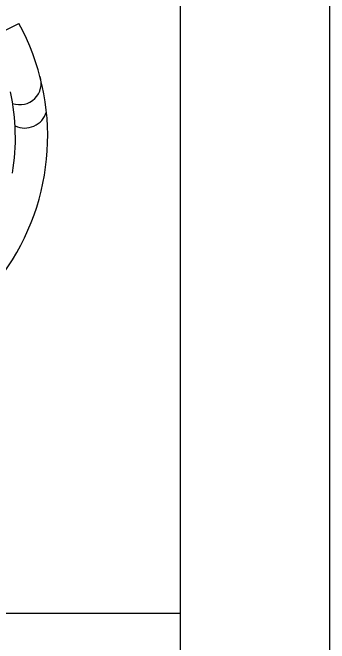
# Model space of a CAD drawing. Header units: millimetres. Extents: x 204800 to 233555, y -2285 to 8522.
# Drawn here: x 207265.6 to 207350.5, y 5840.8 to 6009.8 of the extents above; entities that cross this region are included whole.
import ezdxf

# ---------------------------------------------------------------- set-up
doc = ezdxf.new("R2010")
doc.units = ezdxf.units.MM
for name, color, linetype in [('DIM【标注】', 66, 'Continuous'), ('中线', 90, 'Continuous'), ('家具内线', 8, 'Continuous')]:
    doc.layers.add(name, color=color, linetype=linetype)

# ---------------------------------------------------------------- blocks, each defined once
blk = doc.blocks.new('MK-ZS-0228')
at = {"layer": '中线', "color": 251}
blk.add_line((77919.63, 5447.46), (77925.58, 5450.44), dxfattribs=at)
for centre, radius, start, end in [((77870.56, 5420.23), 62.77, 324.0118, 28.7691), ((77925.89, 5434.34), 5.69, 249.8857, 18.9983), ((77927.15, 5428.5), 6.12, 245.1865, 342.8606)]:
    blk.add_arc(centre, radius, start, end, dxfattribs=at)
at = {"layer": '家具内线', "color": 251}
blk.add_arc((77866.07, 5419.73), 58.6, 350.7761, 12.1488, dxfattribs=at)

msp = doc.modelspace()

# ---------------------------------------------------------------- linework, layer by layer
at = {"layer": 'DIM【标注】', "color": 4, "ltscale": 6}
for p, q in [((207350.54, 7248.86), (207350.54, 4848.86)), ((207310.54, 7228.86), (207310.54, 4928.86)), ((206410.54, 5848.86), (207310.54, 5848.86))]:
    msp.add_line(p, q, dxfattribs=at)

# ---------------------------------------------------------------- block references
msp.add_blockref('MK-ZS-0228', (129341.66, 556.48), dxfattribs=at)

doc.saveas('drawing.dxf')
